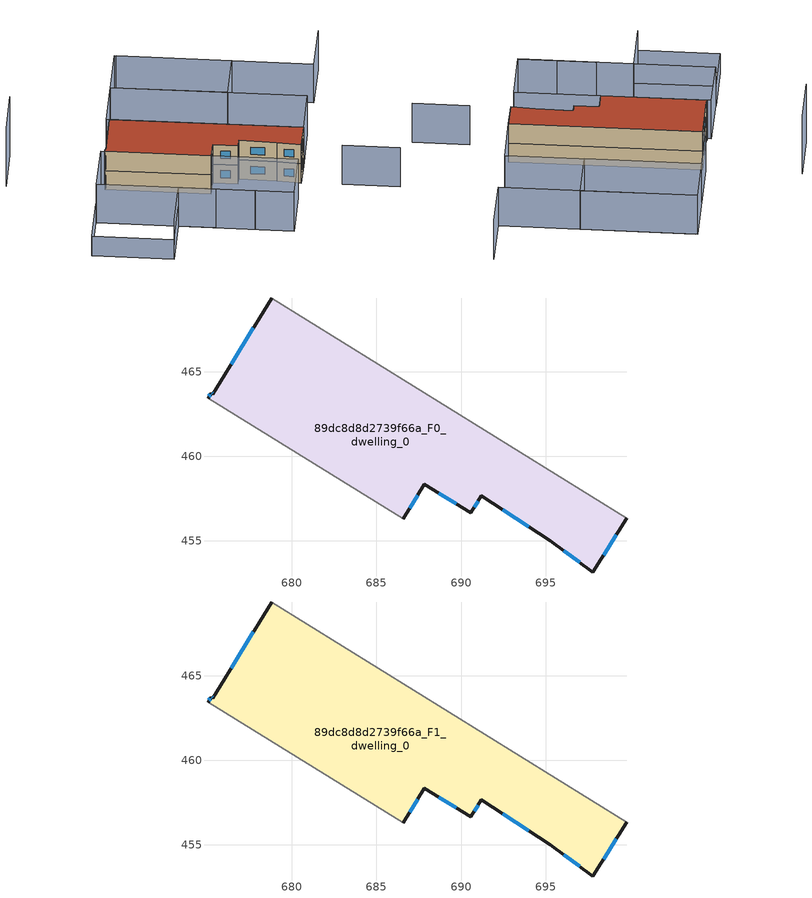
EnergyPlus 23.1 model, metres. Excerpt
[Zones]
89dc8d8d2739f66a_F0_dwelling_0
 floor ground (EU_floor_Construction): 699.8,456.35 697.79,453.16 695.27,454.99 691.2,457.67 690.58,456.66 687.83,458.34 686.58,456.29 675.05,463.44 675.23,463.74 675.34,463.67 678.82,469.35 z0
 wall outside (EU_wall_Construction): 686.58,456.29 687.83,458.34 690.58,456.66 691.2,457.67 695.27,454.99 697.79,453.16 699.8,456.35 / 678.82,469.35 675.34,463.67 675.23,463.74 675.05,463.44 z0:3
 wall adiabatic (EU_wall_Construction): 675.05,463.44 686.58,456.29 / 699.8,456.35 678.82,469.35 z0:3
 window (EU_Window_Construction): 696.05,454.42 697,453.73 / 692.47,456.84 694,455.83 / 690.78,456.97 691.01,457.35 / 688.69,457.82 689.73,457.18 / 686.97,456.93 687.44,457.7 / 675.17,463.64 675.11,463.53 / 675.31,463.69 675.27,463.71 / 677.73,467.58 676.43,465.44 / 698.42,454.15 699.18,455.36 z0.93:2.07
89dc8d8d2739f66a_F1_dwelling_0
 floor to 89dc8d8d2739f66a_F0_dwelling_0 (EU_floor_Construction): 699.8,456.35 697.79,453.16 695.27,454.99 691.2,457.67 690.58,456.66 687.83,458.34 686.58,456.29 675.05,463.44 675.23,463.74 675.34,463.67 678.82,469.35 z3
 wall outside (EU_wall_Construction): 686.58,456.29 687.83,458.34 690.58,456.66 691.2,457.67 695.27,454.99 697.79,453.16 699.8,456.35 / 678.82,469.35 675.34,463.67 675.23,463.74 675.05,463.44 z3:6
 wall adiabatic (EU_wall_Construction): 675.05,463.44 686.58,456.29 / 699.8,456.35 678.82,469.35 z3:6
 window (EU_Window_Construction): 696.05,454.42 697,453.73 / 692.47,456.84 694,455.83 / 690.78,456.97 691.01,457.35 / 688.69,457.82 689.73,457.18 / 686.97,456.93 687.44,457.7 / 675.17,463.64 675.11,463.53 / 675.31,463.69 675.27,463.71 / 677.73,467.58 676.43,465.44 / 698.42,454.15 699.18,455.36 z3.93:5.07
 roof outside (EU_roof_Construction): 697.79,453.16 699.8,456.35 678.82,469.35 675.34,463.67 675.23,463.74 675.05,463.44 686.58,456.29 687.83,458.34 690.58,456.66 691.2,457.67 695.27,454.99 z6
shading: 670.67,457.54 679.6,452.01 / 679.6,452.01 675.79,445.86 / 675.79,445.86 666.86,451.39 / 666.86,451.39 670.67,457.54 z0:3; 702.34,450.58 708.54,446.69 / 687.92,446.86 692.12,444.29 / 675.79,445.87 679.6,452.02 / 679.6,452.02 687.95,446.84 / 711.32,474.31 707.46,468.09 / 707.46,468.09 686.13,481.31 / 692.1,444.27 670.75,457.5 / 670.75,457.5 674.6,463.71 / 674.6,463.71 695.95,450.49 / 695.95,450.49 692.1,444.27 / 699.8,456.35 678.47,469.56 / 678.47,469.56 682.16,475.52 / 682.16,475.52 703.49,462.31 / 703.49,462.31 699.8,456.35 / 694.88,467.64 682.21,475.49 / 682.21,475.49 685.9,481.45 / 685.9,481.45 698.57,473.6 / 698.57,473.6 694.88,467.64 z0:6; 667.98,475.83 664.36,469.97 z0:9
[Building]
EU S2 Campaign: North Axis=0; Terrain=City; Solar Distribution=FullExterior
[Site:Location]
Montreal-Trudeau.Intl.AP: Latitude=45.4667; Longitude=-73.75; Time Zone=-5; Elevation=36
[SizingPeriod:WeatherFileDays]
AnnualSizingPeriod: Begin Month=1; Begin Day of Month=1; End Month=12; End Day of Month=31; Day of Week for Start Day=Monday; Use Weather File Daylight Saving Period=No; Use Weather File Rain and Snow Indicators=No
[MATERIAL]
EU_InternalMass_Material: Roughness=MediumRough; Thickness=0.1; Conductivity=1; Density=1800; Specific Heat=900; Thermal Absorptance=0.9; Solar Absorptance=0.7; Visible Absorptance=0.7
[MATERIAL:NOMASS] Roughness=MediumRough; Thermal Absorptance=0.9; Solar Absorptance=0.7; Visible Absorptance=0.7
Name | Thermal Resistance
EU_wall_NoMass; EU_floor_NoMass | 1.51479
EU_roof_NoMass | 2.84114
[WINDOWMATERIAL:SIMPLEGLAZINGSYSTEM]
EU_Window_SimpleGlazing: UFactor=3.53504; Solar Heat Gain Coefficient=0.8; Visible Transmittance=0.8
[CONSTRUCTION]
EU_wall_Construction: EU_wall_NoMass
EU_roof_Construction: EU_roof_NoMass
EU_floor_Construction: EU_floor_NoMass
EU_Window_Construction: EU_Window_SimpleGlazing
EU_InternalMass_Construction: EU_InternalMass_Material
[ZONE] Type=1; Multiplier=1; Ceiling Height=autocalculate; Floor Area=autocalculate; Part of Total Floor Area=Yes
Name | Volume
89dc8d8d2739f66a_F0_dwelling_0 | 412.255
89dc8d8d2739f66a_F1_dwelling_0 | 412.253
[INTERNALMASS] Construction=EU_InternalMass_Construction; Surface Area=137.418
Name | Zone or ZoneList
89dc8d8d2739f66a_F0_dwelling_0_EU_InternalMass | 89dc8d8d2739f66a_F0_dwelling_0
89dc8d8d2739f66a_F1_dwelling_0_EU_InternalMass | 89dc8d8d2739f66a_F1_dwelling_0
[OTHEREQUIPMENT] Fuel Type=Electricity; Design Level Calculation Method=Watts/Area; Power per Zone Floor Area=1; Fraction Latent=0; Fraction Radiant=0; Fraction Lost=0; Carbon Dioxide Generation Rate=0; EndUse Subcategory=EU_Step8_InternalGains
Name | Zone or ZoneList or Space or SpaceList | Schedule
EU_Step8_InternalGain_89dc8d8d2739f66a_F0_dwelling_0_f000 | 89dc8d8d2739f66a_F0_dwelling_0 | EU_Step8_GainSchedule_89dc8d8d2739f66a_F0_dwelling_0_f000
EU_Step8_InternalGain_89dc8d8d2739f66a_F1_dwelling_0_f000 | 89dc8d8d2739f66a_F1_dwelling_0 | EU_Step8_GainSchedule_89dc8d8d2739f66a_F1_dwelling_0_f000
[ZONEVENTILATION:DESIGNFLOWRATE] Schedule=EU_AlwaysOn; Design Flow Rate Calculation Method=AirChanges/Hour; Air Changes per Hour=0.775154; Ventilation Type=Natural; Fan Pressure Rise=0; Fan Total Efficiency=1; Constant Term Coefficient=1; Temperature Term Coefficient=0; Velocity Term Coefficient=0; Velocity Squared Term Coefficient=0; Minimum Indoor Temperature=-100; Maximum Indoor Temperature=100; Delta Temperature=-100; Minimum Outdoor Temperature=-100; Maximum Outdoor Temperature=100; Maximum Wind Speed=40
Name | Zone or ZoneList or Space or SpaceList
EU_ConstantAir_89dc8d8d2739f66a_F0_dwelling_0 | 89dc8d8d2739f66a_F0_dwelling_0
EU_ConstantAir_89dc8d8d2739f66a_F1_dwelling_0 | 89dc8d8d2739f66a_F1_dwelling_0
[HVACTEMPLATE:THERMOSTAT] Constant Heating Setpoint=20; Constant Cooling Setpoint=50
EU_HeatOnly_89dc8d8d2739f66a_F0_dwelling_0; EU_HeatOnly_89dc8d8d2739f66a_F1_dwelling_0
[HVACTEMPLATE:ZONE:IDEALLOADSAIRSYSTEM] System Availability Schedule=EU_AlwaysOn; Maximum Heating Supply Air Temperature=50; Minimum Cooling Supply Air Temperature=13; Maximum Heating Supply Air Humidity Ratio=0.0156; Minimum Cooling Supply Air Humidity Ratio=0.0077; Heating Limit=NoLimit; Cooling Limit=NoLimit; Heating Availability Schedule=EU_AlwaysOn; Cooling Availability Schedule=EU_CoolingOff; Dehumidification Control Type=ConstantSensibleHeatRatio; Cooling Sensible Heat Ratio=0.7; Dehumidification Setpoint=60; Humidification Control Type=None; Humidification Setpoint=30; Outdoor Air Method=None; Outdoor Air Flow Rate per Person=0.00944; Outdoor Air Flow Rate per Zone Floor Area=0; Outdoor Air Flow Rate per Zone=0; Demand Controlled Ventilation Type=None; Outdoor Air Economizer Type=NoEconomizer; Heat Recovery Type=None; Sensible Heat Recovery Effectiveness=0.7; Latent Heat Recovery Effectiveness=0.65
Name | Template Thermostat
89dc8d8d2739f66a_F0_dwelling_0 | EU_HeatOnly_89dc8d8d2739f66a_F0_dwelling_0
89dc8d8d2739f66a_F1_dwelling_0 | EU_HeatOnly_89dc8d8d2739f66a_F1_dwelling_0
[SIZING:ZONE] Zone Cooling Design Supply Air Temperature Input Method=SupplyAirTemperature; Zone Cooling Design Supply Air Temperature=13; Zone Heating Design Supply Air Temperature Input Method=SupplyAirTemperature; Zone Heating Design Supply Air Temperature=50; Zone Cooling Design Supply Air Humidity Ratio=0.008; Zone Heating Design Supply Air Humidity Ratio=0.008; Cooling Design Air Flow Method=DesignDay; Cooling Design Air Flow Rate=0; Cooling Minimum Air Flow per Zone Floor Area=0.000762; Cooling Minimum Air Flow=0; Cooling Minimum Air Flow Fraction=0.2; Heating Design Air Flow Method=DesignDay; Heating Design Air Flow Rate=0; Heating Maximum Air Flow per Zone Floor Area=0.002032; Heating Maximum Air Flow=0.141576; Heating Maximum Air Flow Fraction=0.3; Account for Dedicated Outdoor Air System=No; Dedicated Outdoor Air System Control Strategy=NeutralSupplyAir; Dedicated Outdoor Air Low Setpoint Temperature for Design=autosize; Dedicated Outdoor Air High Setpoint Temperature for Design=autosize; Zone Load Sizing Method=Sensible Load Only No Latent Load; Zone Latent Cooling Design Supply Air Humidity Ratio Input Method=HumidityRatioDifference; Zone Cooling Design Supply Air Humidity Ratio Difference=0.005; Zone Latent Heating Design Supply Air Humidity Ratio Input Method=HumidityRatioDifference; Zone Humidification Design Supply Air Humidity Ratio Difference=0.005
89dc8d8d2739f66a_F0_dwelling_0; 89dc8d8d2739f66a_F1_dwelling_0
[SCHEDULE:CONSTANT]
Name | Hourly Value
EU_AlwaysOn | 1
EU_CoolingOff | 0
[SCHEDULE:FILE] Column Number=1; Rows to Skip at Top=0; Number of Hours of Data=8760; Column Separator=Comma; Interpolate to Timestep=No; Minutes per Item=60; Adjust Schedule for Daylight Savings=Yes
Name | File
EU_Step8_GainSchedule_89dc8d8d2739f66a_F0_dwelling_0_f000 | ../../schedules/89dc8d8d2739f66a/89dc8d8d2739f66a_F0_dwelling_0_f000_gain.csv
EU_Step8_GainSchedule_89dc8d8d2739f66a_F1_dwelling_0_f000 | ../../schedules/89dc8d8d2739f66a/89dc8d8d2739f66a_F1_dwelling_0_f000_gain.csv
